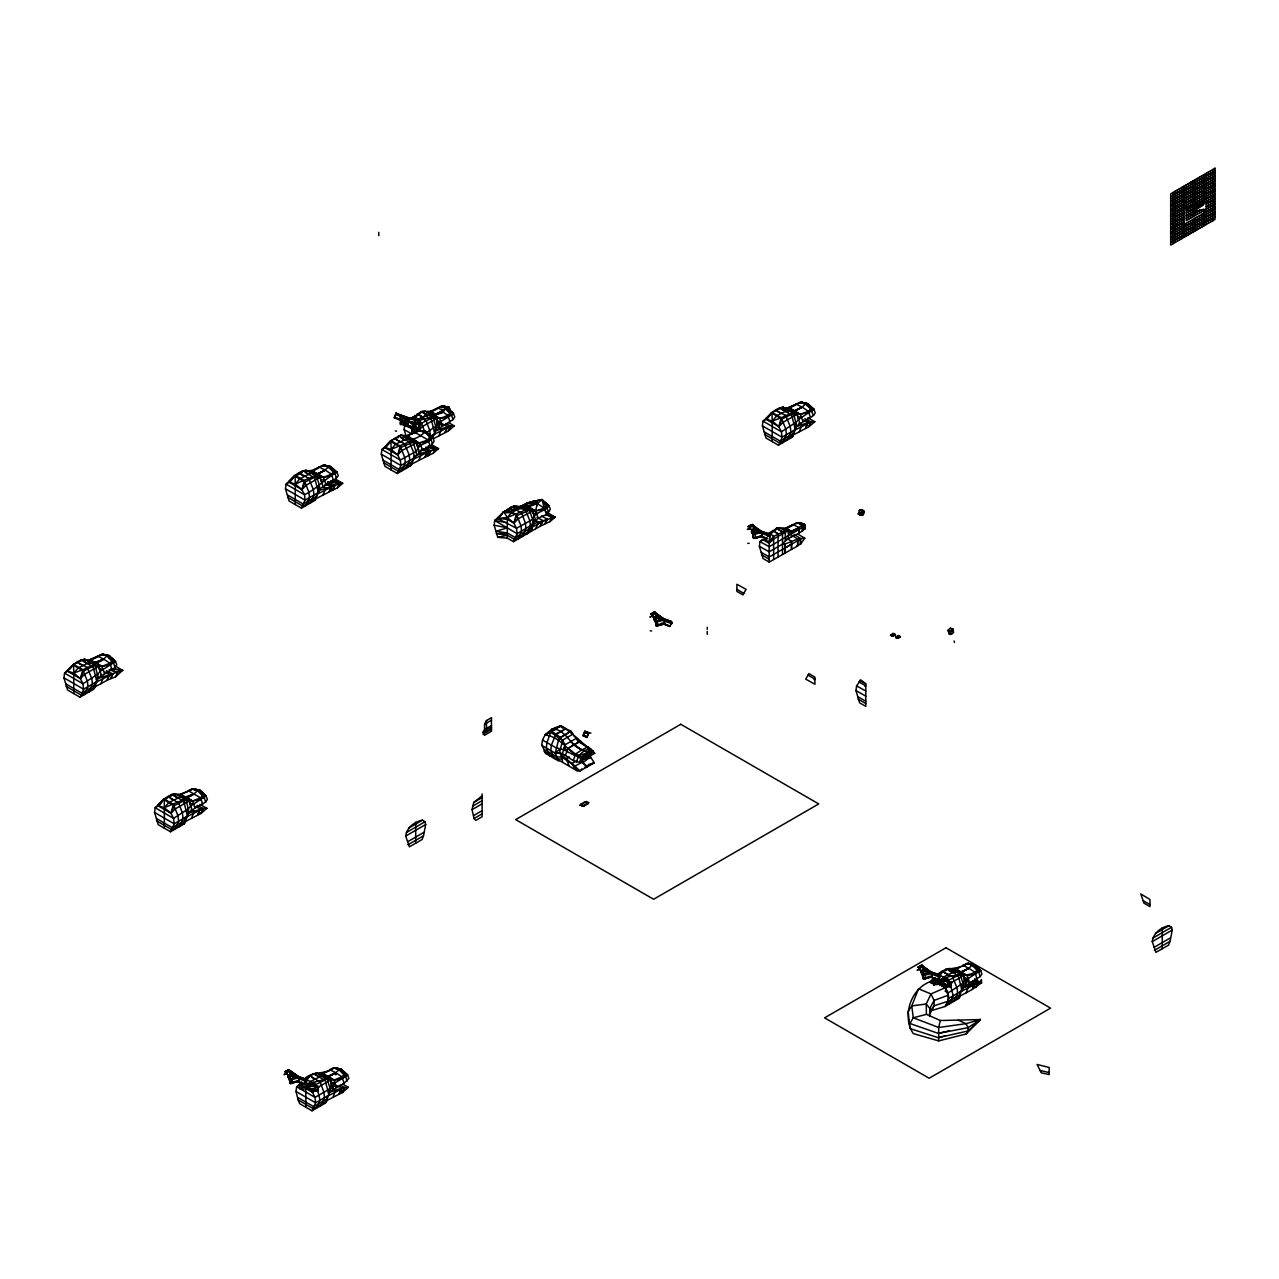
<?xml version="1.0" encoding="UTF-8"?>
<svg xmlns="http://www.w3.org/2000/svg" width="1279" height="1279" viewBox="0 0 1279 1279"><rect width="100%" height="100%" fill="white"/><g stroke="black" fill="none" stroke-linecap="round" stroke-linejoin="round"><path stroke-width="1.5" d="M791.525 548.483L791.525 541.337L786.857 538.347M766.441 539.514L762.572 539.498L759.982 541.593L759.39 546.325L763.003 558.491L769.191 562.073L797.68 545.941L797.68 539.035L792.868 535.965M759.39 546.325L769.191 551.825L782.508 544.135L784.97 544.087L784.97 553.215L784.97 544.087L797.68 539.035L804.779 538.187L800.478 544.278L796.961 545.525M929.737 1016.405L929.849 1008.523L934.086 1000.418L948.139 995.254L945.117 987.756L938.226 983.775M799.055 532.799L799.167 527.619L802.317 524.422L804.459 524.054L805.242 528.195C799.151 535.437 788.024 536.045 782.508 544.135M582.537 762.796L587.109 766.936L594.303 762.78L590.562 757.008L582.553 762.78L583.016 761.836L574.99 765.993L561.609 756.976L557.148 756.96L543.847 749.286L541.912 745.433C541.369 734.785 551.601 728.167 560.778 725.785C573.328 733.363 583.432 744.346 594.767 753.299L579.659 762.012C570.45 762.62 564.806 750.581 555.23 753.107L541.912 745.433M800.478 538.491L800.478 544.278L800.478 538.491L794.067 534.398M449.984 411.47L449.185 407.346L442.342 406.051L445.428 407.202M581.913 759.87L587.78 757.6L587.221 752.931L584.855 750.453C571.905 748.519 568.484 733.315 556.157 729.334L551.729 729.302L546.964 742.571L546.357 747.991L549.97 755.985M423.509 835.779L425.699 824.523L424.996 821.757L422.454 820.159C414.524 821.582 406.61 827.673 405.683 836.066L409.376 846.842L422.022 839.552L423.509 835.779L407.889 844.795M1170.061 941.312L1172.267 930.041L1171.548 927.291L1169.006 925.692C1161.076 927.099 1153.162 933.206 1152.251 941.6L1155.928 952.375L1168.574 945.069L1170.061 941.312L1154.441 950.329M938.674 1040.898L938.674 1027.501L940.337 1020.514L980.369 1019.555L966.077 1033.976L938.674 1040.898L913.27 1033.592C901.279 1015.526 911.367 986.349 933.046 980.785L931.048 983.471M312.747 1088.317L312.444 1092.282L315.034 1097.382L315.625 1102.802L312.012 1110.796L299.638 1103.633L298.167 1099.956L296.009 1091.467L296.616 1086.75L301.524 1082.546M449.233 409.648L453.421 413.485C443.717 422.694 430.048 414.412 419.112 420.935L418.345 430.815L415.036 428.913M929.385 1013.927L930.968 1010.762L945.117 1006.461L946.572 1004.319L948.73 998.323L948.123 992.904L945.533 987.804L945.836 983.839M559.578 752.739L562.6 740.109L573.072 734.05L571.137 731.492L560.778 725.785L553.375 730.133M934.086 984.83L932.503 982.096L934.086 984.83L935.557 982.927L934.709 980.178L932.503 982.096M94.726 687.494L98.131 677.886L95.11 665.256L84.622 659.213C75.989 660.204 70.713 667.91 64.558 673.138L63.95 677.854L67.563 690.02L79.953 697.183L93.255 689.493L94.726 687.494L94.55 684.809L93.223 689.429L94.726 687.494L81.408 695.184L79.953 697.183M187.629 791.685L180.723 794.195L172.793 794.515L164.208 799.023L155.175 807.752L154.567 812.469L158.18 824.635L170.571 831.782L183.872 824.108L185.327 822.109L185.599 817.393L203.201 808.504L206.942 808.344L200.963 813.476L184.624 821.949L183.84 824.044L185.327 822.109L185.167 819.423M301.476 508.147L303.171 504.006L316.473 496.316L319.654 488.866L333.579 480.664L338.311 475.756L336.969 472.303L335.45 472.047L330.542 466.547L322.836 465.412L311.628 470.56L303.699 470.864L294.394 475.868L286.08 484.101L285.473 488.818L289.086 500.984L301.476 508.147L314.778 500.457L317.192 494.142L334.97 485.365L342.708 483.302L335.785 479.321M391.838 441.319L381.893 449.457L381.286 454.173L384.899 466.339L397.289 473.486L410.607 465.812L413.005 459.481L430.799 450.704L438.537 448.657L431.615 444.66M501.96 514.19L494.749 520.489L494.142 525.205L497.755 537.372L507.299 538.091L513.487 541.672L526.804 533.982L528.259 531.984C529.826 523.255 538.379 516.94 546.597 514.766L550.338 509.282L548.995 505.829L544.806 501.976M793.172 435.515L796.577 425.907L793.556 413.277L783.084 407.218C774.45 408.209 769.159 415.931 763.003 421.143L762.412 425.875L766.025 438.042L778.415 445.188L791.717 437.514L793.172 435.515L793.012 432.814L791.685 437.45L793.172 435.515L779.87 443.189L778.415 445.188M98.131 677.886L115.078 667.478L116.789 664.792L115.462 661.339L109.466 655.839L109.243 657.742L109.466 655.839L101.313 654.448L90.106 659.58L83.966 660.859L84.622 659.213L98.595 666.343L101.984 666.439L110.442 664.824L115.462 661.339L111.257 657.486M289.038 482.391L286.08 484.101L304.482 494.733C316.68 488.946 325.074 478.618 336.969 472.303L330.989 466.803L330.765 468.706L330.989 466.803L322.836 465.412L310.413 472.047M312.012 1110.796L325.33 1103.106L330.19 1091.499L344.115 1083.313L348.863 1078.405L347.52 1074.952L341.525 1069.452L341.317 1071.354L341.525 1069.452L333.387 1068.061C324.53 1075.191 313.147 1070.539 304.93 1078.501L314.874 1084.24L310.253 1081.586L306.928 1085.391M383.22 460.248L398.984 469.345L412.302 461.671L414.22 457.818L422.022 449.968L430.399 446.595L434.141 441.111L432.798 437.642L426.802 432.158L426.594 434.061L425.779 431.375L418.665 430.751L407.186 435.867L405.523 436.171L411.95 433.581L407.186 435.867L401.11 435.036L390.207 441.207L384.483 447.346L397.721 454.972L400.311 460.072L400.903 465.508L397.289 473.486M974.406 966.892L974.63 964.99L966.476 963.583C957.619 970.729 946.236 966.061 938.035 974.038L947.963 979.762L943.358 977.108L940.033 980.929M110.442 664.824L100.146 671.331L97.764 674.161L96.868 681.499L83.567 689.189L81.408 695.184L66.108 686.343M156.486 818.544L172.265 827.641L185.567 819.967C189.724 813.796 188.173 806.33 185.711 799.871L175.239 793.827C168.029 794.819 162.337 800.35 157.765 805.642L170.986 813.268L173.576 818.368L174.184 823.804L170.571 831.782M285.473 488.818L305.089 500.153L304.482 494.733L301.892 489.633L288.67 481.991C293.243 476.715 298.934 471.168 306.145 470.176L316.616 476.22L319.286 485.125L318.391 492.463L305.089 500.153L303.171 504.006L287.391 494.893M803.708 403.461L800.638 402.309L807.704 403.732L813.908 409.344L798.608 419.352L796.225 422.182L795.33 429.52L782.029 437.194L779.87 443.189L764.554 434.348M948.139 995.254L948.139 1001.233L945.117 1006.461L958.419 998.627L959.889 996.629L962.927 983.295L960.273 974.39L949.785 968.347L943.247 971.289L940.417 974.518L939.298 980.274M948.203 630.067L948.842 633.665L951.448 634.288L953.51 632.45L952.871 628.852L950.281 628.229L948.203 630.067L950.697 631.506L951.448 634.288M948.842 633.665L948.938 632.849M406.035 435.675L404.116 429.616L404.724 424.884L412.382 429.136M855.971 690.628L856.578 685.912L860.783 679.9L865.787 683.849L865.787 706.376L859.584 702.795L855.971 690.628L865.787 696.128M330.909 1086.047L330.653 1079.956L319.334 1073.417M436.81 424.58L436.571 418.489L427.841 414.396L416.171 420.12L413.948 422.662M963.998 981.569L963.758 975.477L952.439 968.938L951.72 970.553M310.493 1084.352L316.728 1086.463L316.009 1087.278L309.774 1085.168L312.252 1084.496L318.407 1086.574L317.64 1091.275L315.881 1091.131L316.025 1090.268L313.403 1091.642L316.025 1090.268M951.944 983.007L942.863 980.689L943.582 979.874L951.496 982.096L950.745 986.812L948.986 986.669L949.13 985.805L946.492 987.164L949.13 985.805M306.193 1087.885L307.536 1084.16L312.524 1083.905L315.05 1085.295L310.014 1085.535L308.671 1089.26L306.193 1087.885L309.502 1088.525L300.245 1089.308L299.414 1086.574L300.997 1089.308L302.563 1086.303L300.757 1084.672L302.452 1087.406L311.085 1086.686M306.672 1088.877L307.536 1084.16L314.538 1084.304M945.117 984.622L939.761 984.398L939.25 983.407L940.641 979.682L945.613 979.442L948.139 980.817L939.809 980.417L945.613 979.442M890.552 635.375L892.838 633.489L895.332 634.928L893.174 636.175L890.552 635.375L893.957 633.425M895.588 637.534L897.858 635.631L900.352 637.086L898.21 638.317L895.588 637.534L898.977 635.567M414.3 422.885L415.419 417.13L422.358 411.662L430.272 411.342L441.479 406.194L449.185 407.346L449.409 411.039L448.593 410.399M306.193 1084.752L307.312 1078.98L310.142 1075.751L316.696 1072.825C324.962 1080.307 338.839 1083.297 347.52 1074.952L343.332 1071.099M571.585 733.267L571.137 731.492L569.922 731.508L558.939 738.527L555.23 753.107L558.843 761.101L545.525 753.427L543.847 749.286M769.191 562.073L769.191 543.319L762.572 539.498L769.191 541.513L770.693 533.839L777.616 528.371L785.546 528.051L796.753 522.903L804.459 524.054L804.683 529.026L801.15 528.179M317.192 494.142L314.746 500.393L316.696 496.14M413.005 459.481L410.575 465.748L412.525 461.479M482.103 793.955L482.103 816.737L475.788 820.399L473.965 818.544L472.095 809.623L472.814 806.042L473.806 802.397L482.103 795.778M286 1073.896L284.002 1074.664L287.167 1072.745M306.001 1081.347L291.036 1075.847L290.605 1073.609L291.036 1075.847L288.654 1078.485L288.223 1076.247L289.789 1073.864L305.553 1079.124L306.225 1080.275L303.747 1084.032L297.032 1081.57M297.927 1076.231L288.91 1070.203L284.785 1071.786L288.031 1069.883L297.927 1076.231L289.038 1069.612L284.785 1071.786M651.874 616.286L649.876 617.054L653.057 615.135L651.762 616.206L654.8 618.46M663.801 618.62L653.921 612.273L650.659 614.176L654.912 612.017L663.689 619.212M655.807 616.302L656.91 618.237L654.544 620.875L654.097 618.636L655.679 616.254L671.443 621.514L672.099 622.665L669.62 626.438L661.243 623.337M749.366 528.755L747.368 529.522L750.837 527.476M751.588 531.089L752.02 533.327L752.835 533.071L754.402 530.689L753.971 528.451L751.588 531.089L752.835 533.071M752.42 530.353L749.366 528.083L752.404 524.47L761.165 531.664L758.207 529.458M769.59 535.134L769.366 536.205L754.402 530.689L753.171 528.707L768.919 533.967L769.59 535.134L754.642 529.618L752.02 533.327M919.105 969.434L917.091 970.201L920.272 968.283L918.977 969.338L923.486 972.695M931.032 971.768L921.136 965.421L917.874 967.324L922.127 965.149L930.904 972.344M923.022 969.434L924.141 971.369L921.759 974.006L921.312 971.768L922.894 969.386L938.658 974.646L939.33 975.797L937.523 979.266L930.041 976.501M538.219 518.139L535.581 511.088L537.26 503.638L541.976 499.545L548.995 505.829C544.55 511.824 535.006 511.664 532.608 519.402L533.023 523.175M316.105 498.634L332.524 490.225L334.97 485.365L318.855 490.56L318.391 492.463L314.682 477.882L305.329 472.495M381.286 454.173L400.903 465.508L414.22 457.818L414.684 455.916L430.799 450.704L428.353 455.564L411.918 463.973M171.13 796.257L171.578 794.483L172.793 794.515L183.776 801.533L187.485 816.114L174.184 823.804L154.567 812.469M302.036 472.622L302.483 470.848L303.699 470.864L308.591 474.365L311.389 473.198C317.544 475.612 324.306 471.343 328.399 466.915L330.542 466.547L330.765 468.706M397.865 437.962L398.313 436.187L399.528 436.219C407.377 443.349 418.713 443.845 428.593 441.607L432.798 437.642L428.609 433.805M510.721 508.994L511.168 507.219L513.966 506.068L523.399 506.724L532.56 511.088L544.79 509.777M945.693 970.793L946.124 969.018L947.355 969.034L958.323 976.053L962.032 990.633L948.73 998.323M531.84 528.93L526.772 533.919L531.169 531.377L532.384 526.964L547.54 519.194L541.417 515.981M400.359 422.614C401.11 420.151 399.831 427.49 400.663 421.558M562.36 753.747L565.238 744.714L576.557 738.175L578.108 741.388L588.404 747.927L579.947 741.564L573.839 744.602L570.898 741.452M590.147 758.399L590.562 757.008M542.52 740.013L555.837 747.687L563.687 749.718L565.238 744.714L560.154 737.152L551.553 731.092L545.11 734.913C560.618 736.736 568.388 752.004 581.002 758.559L587.221 757.792L590.131 755.122M395.659 414.508L395.962 413.549L406.818 417.53L406.514 418.505L395.659 414.508L396.106 413.117L406.818 417.53M583.208 735.537L584.919 731.156L588.724 732.563L587.029 737.423L583.208 735.537L587.029 737.423M588.42 734.002L584.599 732.595L584.919 731.156L583.208 736.017L583.528 734.578M587.029 736.944L588.724 732.563M573.376 760.557L575.534 754.018L581.705 750.006L587.86 746.904L591.537 749.718L587.86 746.904M576.621 761.948C577.772 755.138 583.592 749.766 590.37 748.918L581.002 758.559L579.659 762.012M94.006 687.335L100.945 683.689L103.551 676.687L122.656 670.324L114.79 665.783M191.546 818.304L194.168 811.302L203.201 808.504L200.963 813.476L203.201 808.504L196.982 805.274M438.921 435.835L441.527 428.849L447.698 426.546L454.301 425.891L448.321 431.023L433.725 438.585M333.004 1097.302L335.626 1090.3L341.781 1088.013L348.4 1087.342L342.404 1092.49L326.081 1100.947L325.298 1103.042L326.784 1101.107L313.483 1108.797L298.167 1099.956M565.382 755.377L568.084 748.423L573.935 744.554L581.705 750.006L573.951 744.906M799.391 431.694L802.013 424.708L808.168 422.406L814.787 421.75L808.808 426.882L792.468 435.356M959.17 996.469L966.109 992.824L968.715 985.837L974.886 983.535L981.489 982.88L981.489 979.506L979.538 983.087L973.079 980.609M187.485 816.114L188.732 812.501L188.381 808.776L190.763 805.946L206.063 795.938L199.86 790.326L192.793 788.919L198.948 791.205M427.841 414.396L433.069 417.418L435.739 426.323L436.107 430.048L432.926 437.514M962.032 990.633L963.295 987.036L962.927 983.295L965.309 980.465L980.625 970.473L976.421 966.62M407.713 417.546L405.715 420.663L403.78 421.223L405.395 425.635L404.452 425.028L403.413 422.246L405.747 418.153L408.656 418.153L409.328 421.958M565.142 728.63L566.149 728.694L556.045 733.874L551.393 745.129L550.785 750.549L554.399 758.543M748.151 526.644L751.397 524.742L748.151 526.644L751.397 524.742L761.293 531.089M323.011 494.973L325.841 488.098L331.373 487.123L329.199 491.584L332.028 485.828L327.728 482.087M418.841 460.328L421.654 453.453L427.202 452.478L425.028 456.923L427.857 451.167L424.98 448.689M394.412 417.961L396.106 413.117L394.412 417.961L401.654 420.583M410.415 425.811L412.286 429.952L414.252 430.607L415.947 426.243L413.98 425.587L412.462 422.454L411.486 423.045L413.037 426.211L413.98 425.587L413.037 426.211M414.252 430.607L415.947 426.243M860.143 509.921L864.124 511.008L862.43 515.389L858.433 514.302L859.328 510.433L862.638 510.145L864.316 512.096L863.245 514.877L858.193 514.142M859.936 515.165L861.63 510.785M305.473 471.823L306.145 470.176M174.568 795.474L175.239 793.827M316.025 1074.472L316.696 1072.825M808.904 412.845L797.041 414.348L783.084 407.218L782.412 408.864L788.567 407.601L799.775 402.453L807.704 403.732L813.908 409.344L815.251 412.813L813.524 415.483L796.577 425.907M779.391 529.33L780.062 527.683C787.416 534.334 798.272 530.849 805.322 525.637L797.616 522.759L805.322 525.637M326.689 1097.27L327.056 1096.391L327.024 1098.965L313.707 1106.639L297.943 1097.542M959.794 992.792L960.145 991.912L960.113 994.486L946.812 1002.176M100.146 671.331L98.595 666.343L95.11 665.256L83.519 671.043L80.369 678.669L82.959 683.769L83.567 689.189L63.95 677.854M331.964 475.788L323.507 477.403L316.616 476.22L305.041 482.007L301.892 489.633L295.273 484.022L288.67 481.991L295.113 475.372L304.322 480.696L308.91 492.175L309.518 497.595L305.905 505.589M201.059 799.439L192.601 801.054L185.711 799.871L174.136 805.658L170.986 813.268L164.367 807.673L157.765 805.642L164.208 799.023L173.416 804.347L178.005 815.81L178.612 821.23L174.999 829.224M413.309 442.07L400.855 447.362L397.721 454.972L391.102 449.377L384.483 447.346L390.926 440.727L401.11 435.036L413.309 442.07L416.826 454.988M534.238 516.14L532.56 511.088L529.506 510.241L517.052 515.533L513.918 523.159L516.508 528.259L517.1 533.679L513.487 541.672M313.691 1089.228L312.444 1092.282L305.825 1088.461L305.825 1107.214M340.646 1091.467L342.404 1092.49L344.659 1087.502L339.99 1085.088M798.608 419.352L797.041 414.348L793.556 413.277L781.981 419.048L778.831 426.674L781.421 431.774L782.029 437.194L762.412 425.875M938.914 983.983L945.533 987.804L946.796 984.75M531.169 531.377L535.581 528.803L538.667 522.088L555.278 517.148L546.085 511.84M400.631 416.666L401.478 416.155L403.125 418.105L401.03 421.351L399.368 419.4L400.535 416.65L414.124 418.968L414.284 420.056L400.535 416.65M399.528 420.487L401.478 416.155L414.124 418.968M401.03 421.351L402.965 417.018M412.781 426.802L405.283 425.491L407.234 421.143L419.88 423.973L418.025 428.321L406.786 426.355L405.123 424.404L407.234 421.143L408.72 422.006L407.122 425.555M408.385 422.805L406.786 426.355L408.72 422.006M436.107 430.048L439.544 428.065L438.665 426.594L440.951 421.383L448.417 416.986M308.783 1084.96L313.195 1082.386L327.168 1078.868L329.838 1087.774L333.627 1089.516L332.764 1088.045L335.05 1082.833L342.5 1078.437M963.295 987.036L966.732 985.054L965.853 983.583L968.139 978.355L967.148 975.589L955.269 968.731L954.054 970.233M106.397 670.692L112.76 673.985L109.115 675.728L107.1 680.268L100.945 683.689M199.716 810.342L197.717 814.883L200.323 808.999L195.687 806.601M445.747 423.557L450.576 426.051L447.09 427.889L445.076 432.43L447.698 426.546L442.87 424.068M342.404 1092.49L344.659 1087.502L341.173 1089.34L339.159 1093.881L341.781 1088.013L337.144 1085.599M804.827 418.681L811.046 421.91L807.561 423.749L805.562 428.289L808.168 422.406L803.532 420.008M974.518 978.851L981.489 982.88L979.538 983.087L981.137 981.249L974.278 984.862L972.264 989.402L966.109 992.824M426.706 413.165L427.426 411.55L433.085 414.828L441.91 413.133M785.002 409.424L785.722 407.809M976.325 983.279L976.325 981.744L972.264 989.402L981.489 982.88M330.59 489.106L332.524 490.225L334.97 485.365L328.063 481.751M426.419 454.445L428.353 455.564L430.799 450.704L425.619 448.002M316.792 494.989L318.855 490.56M412.605 460.328L414.684 455.916M804.683 526.213L802.301 531.201L802.317 524.422L796.753 522.903L795.586 523.719L798.464 522.631L802.668 523.623M105.07 671.987L109.722 674.401L107.1 680.268L115.59 676.783L117.54 672.738L110.905 669.285M394.556 418.025L394.731 416.522L394.412 417.482L399.767 419.464M406.818 417.066L395.803 413.757M400.327 436.619L401.11 435.036M403.397 437.45L404.18 435.867L416.378 442.902L418.057 447.97L416.41 451.231L400.311 460.072L381.893 449.457L386.338 446.883L390.926 440.727L400.151 446.051L404.74 457.514L405.347 462.934L401.734 470.928M513.183 507.651L513.966 506.068L520.809 507.155M743.77 593.36L742.987 594.943L736.896 591.426L736.896 584.263L746.089 589.363L743.77 593.36L736.896 589.395M808.04 675.152L808.824 673.569L814.931 677.087L814.931 684.249L805.722 679.149L808.04 675.152L814.931 679.117L814.036 679.629M292.156 1083.457L292.092 1079.588L289.23 1079.764L290.349 1083.585L299.03 1080.659L297.911 1076.838L289.23 1079.764L294.122 1078.325M662.09 619.34L664.488 620.059L664.456 623.96L656.223 625.975L655.567 621.258L660.46 619.819M759.566 531.792L753.043 533.711L753.011 537.612L755.425 538.331L761.948 536.413L761.293 531.696L754.674 533.631L755.873 537.436L762.396 535.517M925.245 978.979L925.181 975.11L922.335 975.285L923.438 979.122L931.672 977.092L931.704 973.191L929.305 972.472M580.058 805.226L584.823 801.709L588.708 802.541L588.164 803.628L583.943 806.058L580.058 805.226L586.709 801.389M973.239 984.143L974.198 982.256L974.198 983.791M332.524 490.225L337.384 487.907L339.415 483.91L332.492 480.296M428.353 455.564L433.197 453.246L435.244 449.265L428.321 445.652M542.408 521.928L540.106 526.308L535.581 528.803M484.549 724.218L486.484 720.541L491.472 717.663L491.472 731.252L484.373 735.345L482.998 732.259L484.549 729.526L484.549 724.218L491.472 720.221M90.521 660.284L103.039 654.161L107.228 655.152M1215.05 196.374L1204.674 202.37L1202.772 205.279L1192.875 211.754L1203.955 209.34L1203.075 210.971L1203.075 209.532M972.392 964.302L968.203 963.295L962.176 966.205L966.476 963.583L974.182 964.734L979.09 970.233L980.625 970.473L981.952 973.927L980.242 976.612L966.732 985.054L962.927 983.295L948.123 992.904L945.053 991.065M531.936 527.779L534.238 523.511L538.667 522.088L534.078 519.674M536.972 517.435L543.111 520.649L540.106 526.308L549.842 521.672L551.984 517.755L545.845 514.526M71.768 666.839L73.59 664.409L84.622 659.213M796.225 422.182L781.421 431.774L763.003 421.143L767.448 418.585L771.333 412.909L783.084 407.218M288.926 1076.071L286.304 1073.113M286.752 1073.449L289.038 1069.612L285.872 1073.816M654.496 612.721L654.912 612.017L650.659 614.176M752.292 530.929L749.67 527.955M751.988 525.173L752.404 524.47L755.234 527.268M921.711 965.853L922.127 965.149L917.874 967.324M447.746 409.696L449.185 407.346L441.479 406.194L429.057 412.845L437.178 408.832M424.564 431.471L420.375 430.479L413.549 432.926L416.171 432.014M930.968 1010.762L934.086 1005.79L934.086 1000.418L930.968 993.943L918.498 988.763L911.767 1005.902L908.154 1011.401L909.977 1028.556L938.258 1037.669L968.027 1030.986L980.369 1019.555L976.676 1020.002M406.003 421.478L408.656 418.153M410.351 437.706L407.186 435.867L419.384 442.918L427.985 439.912L429.744 437.162L426.802 432.158M195.063 808.136L205.679 802.077L207.406 799.407L206.063 795.938L199.86 790.326L193.641 788.775L180.723 794.195L192.601 801.054L195.063 808.136L188.732 812.501M453.038 419.624L454.764 416.954L453.421 413.485L447.442 408.001L444.852 408.113C441.511 413.405 422.678 419.736 441.703 411.31L447.874 415.323L451.551 415.147L453.038 419.624L439.544 428.065L435.739 426.323L425.379 433.357M310.349 503.015L313.963 495.037L313.355 489.601L308.703 478.362L299.606 473.102L297.383 475.053L300.485 473.422M166.478 798.704L168.7 796.753L178.788 803.228L182.449 813.252L183.057 818.672L179.444 826.666M307.935 1077.701L310.142 1075.751L320.246 1082.226L323.907 1092.25L324.498 1097.67L320.885 1105.664M771.301 532.544L776.401 528.339L780.062 527.683M966.077 1033.976L968.027 1030.986L968.027 1027.692L966.077 1023.648L958.307 1020.194M287.983 1077.318L290.605 1073.609L305.553 1079.124M288.654 1078.485L291.276 1074.76L306.225 1080.275M653.873 619.707L656.031 616.686M654.097 618.636L655.216 620.571L654.448 619.068L656.479 615.998L671.443 621.514M654.544 620.875L657.15 617.149L672.099 622.665M921.088 972.839L923.694 969.13L938.658 974.646M921.759 974.006L924.365 970.297L939.33 975.797M970.969 984.99L972.28 983.023L972.28 984.51L967.835 986.141L969.658 983.951L969.658 985.485L967.835 986.141M441.863 407.825L443.205 405.907L447.394 406.914M400.519 421.542L401.638 419.976L400.647 424.516M401.51 420.551L401.766 422.949L405.315 423.589M411.151 423.461L412.621 422.054L401.494 419.96M84.382 694.609L87.995 686.615L87.404 681.195L82.799 669.732L73.59 664.409L67.147 671.027L80.369 678.669L84.622 674.257L98.595 666.343L101.473 675.36M88.827 692.051L92.44 684.057L91.832 678.637L87.18 667.398L79.602 663.657M406.162 468.37L409.776 460.376L409.184 454.956L404.516 443.701L396.938 439.976M517.931 539.114L521.544 531.121L520.937 525.685L516.332 514.222L511.728 512.463L503.782 511.76L497.339 518.379L516.508 528.259L532.608 519.402L529.506 510.241L523.399 506.724L519.738 507.123M522.36 536.54L525.973 528.547L525.365 523.127L521.72 513.103L516.172 509.905L508.275 509.49L503.063 512.239L513.966 506.068M782.844 442.63L786.457 434.636L785.85 429.216L781.261 417.737L772.052 412.43L765.609 419.048L778.831 426.674L783.084 422.278L797.041 414.348L799.919 423.381M787.288 440.072L790.902 432.078L790.294 426.658L785.626 415.403L778.048 411.678M316.457 1108.222L320.07 1100.228L317.384 1089.612M949.546 1003.759L953.159 995.765L950.489 985.134M953.99 1001.201L957.603 993.207L956.996 987.772L952.343 976.532L944.765 972.807M70.841 668.086L64.558 673.138L82.959 683.769L97.764 674.161M290.509 481.543L293.275 477.802M162.369 801.453L159.603 805.178L155.175 807.752L173.576 818.368L188.381 808.776M501.032 515.437L494.749 520.489L517.1 533.679L534.238 523.511M299.414 1086.574L300.869 1084.656M932.519 983.183L932.631 982.08M944.797 984.159L939.761 984.398L940.641 979.682L943.167 981.057L942.591 984.047L933.35 984.83L935.652 981.824L944.286 981.121L943.342 979.474L933.846 980.194L934.709 980.178M958.387 998.563L959.889 996.629L946.572 1004.319M88.891 661.083L90.106 659.58L97.012 657.07M787.352 409.104L788.567 407.601L801.485 402.182L807.704 403.732L813.908 409.344L812.389 409.104L807.704 403.732L801.485 402.182L804.603 403.972M573.743 735.697L580.954 742.939L579.947 741.564L568.084 748.423L575.534 754.018L579.291 755.313L593.424 751.381L587.86 755.138L580.138 756.928L581.002 758.559L587.86 755.138L591.905 750.149L593.424 751.381L587.221 757.792L587.221 756.497L587.78 757.6M784.331 529.554L792.996 524.518L799.167 527.619L799.167 532.879M433.853 414.876L439.96 418.601L440.951 421.383L435.739 426.323L434.844 433.661L430.415 436.219L429.808 430.799L426.147 420.775L420.599 417.578M322.58 1073.896L329.087 1070.683L322.18 1073.193L334.059 1080.052L335.05 1082.833L328.335 1089.692L315.034 1097.382L296.616 1086.75M662.218 619.803L662.938 618.988M919.857 968.97L920.56 968.155M929.433 972.935L930.153 972.12M581.993 768.807L580.138 770.949L577.245 770.965L544.071 751.428M523.399 506.724L511.728 512.463L507.299 517.547L507.299 538.091M769.191 541.513L773.635 536.429L785.306 530.705L785.306 541.417M314.506 1088.957L316.648 1086.431L318.407 1086.574L317.64 1091.275L309.726 1089.053L315.881 1091.131M947.611 984.478L949.833 981.984L947.611 984.478L949.833 981.984L943.582 979.874M948.986 986.669L942.831 984.59L945.309 983.919M410.751 419.096L421.127 411.63L424.788 410.959L433.085 414.828M301.508 1082.194L299.206 1084.64L302.452 1082.386M934.15 979.714L929.721 982.272L934.597 977.716M314.57 1090.076L312.444 1092.282L307.152 1087.789M535.677 520.233L532.56 511.088L518.171 518.762L513.918 523.159L507.299 519.338L497.339 518.379L503.782 511.76L506.788 510.673M104.462 673.521L101.984 666.439L90.106 659.58C95.573 666.215 102.432 660.699 106.876 655.951L109.019 655.583L113.927 661.083L115.462 661.339L109.882 657.182M444.948 409.84L447.042 407.713M180.723 794.195C186.19 800.83 193.033 795.314 197.494 790.566L199.86 790.326L206.063 795.938L204.544 795.698M812.037 411.007L808.344 411.183L802.189 407.17C783.34 415.595 801.965 409.312 805.338 403.972L807.704 403.732L813.524 415.483M334.235 1067.917L341.957 1070.795L347.52 1074.952L346.001 1074.696L341.093 1069.196L338.951 1069.564C335.578 1074.904 316.952 1081.203 335.801 1072.761L341.957 1076.79L345.634 1076.614L347.137 1081.091M980.242 976.612L978.739 972.136L975.062 972.312L968.89 968.283C949.833 976.884 968.779 970.281 972.04 965.085L974.182 964.734L967.34 963.439L975.046 966.316L980.625 970.473L975.957 967.787M965.357 986.988L967.116 985.278L967.116 986.381M769.191 543.319L773.635 539.019L787.161 531.201M418.057 447.97L421.047 445.14L428.593 441.607M585.67 755.857L581.002 758.559L587.221 752.931L593.424 751.381L590.322 753.171M73.766 693.602L73.766 673.058L78.195 667.974L89.866 662.234L95.877 662.714L101.984 666.439L109.898 663.177L112.408 660.843L109.466 655.839M336.585 478.442L335.098 473.965L331.421 474.141L325.25 470.112L317.496 474.077L311.628 470.56L323.507 477.403L331.421 474.141L333.931 471.807L330.989 466.803M433.869 415.211L439.96 418.601L447.874 415.323L450.384 413.005L447.442 408.001M164.367 828.216L164.367 807.673L168.812 802.572L180.483 796.849L186.494 797.329L192.601 801.054L200.499 797.776L203.025 795.458L199.86 790.326L193.641 788.775L198.789 791.03M796.018 404.068L802.189 407.17L794.419 410.783L788.567 407.601L800.446 414.46L808.344 411.183L810.87 408.864L805.338 403.972L799.775 402.453L798.608 403.253M322.18 1073.193L334.059 1080.052L341.957 1076.79L344.467 1074.456L341.525 1069.452M941.872 980.481C952.679 971.033 967.548 979.666 977.572 969.978L974.63 964.99L980.625 970.473M581.002 758.559L587.221 752.931L593.424 751.381M115.59 676.783L122.656 670.324L111.369 668.693L122.656 670.324M70.601 667.878L67.147 671.027L73.766 673.058L80.369 678.669L82.799 669.732L91.944 665.528L95.11 665.256M770.214 414.844L765.609 419.048L772.212 421.063L778.831 426.674L781.261 417.737L790.406 413.549L793.556 413.277M936.164 980.194L932.311 980.162L934.613 978.067M199.86 792.356L199.86 790.326L191.93 789.047L188.173 790.662L200.499 797.776L204.192 797.616L205.679 802.077M542.792 502.231L542.999 500.329L548.611 511.968M312.524 1083.905L306.72 1084.896L310.062 1085.535L309.55 1084.544L308.671 1089.26L312.028 1089.1M948.698 630.355L948.091 630.883L950.697 631.506L952.871 628.852L949.594 631.746L950.345 634.544M559.93 749.014L555.23 753.107L560.106 753.315L580.138 770.949L587.317 766.808L583.016 762.508M427.218 433.485L432.798 437.642L431.279 437.402L425.779 431.375C420.951 435.723 414.044 441.159 407.202 438.553L395.531 444.277L391.102 449.377L391.102 469.921M337.384 487.907L342.708 483.302L332.62 479.993M433.197 453.246L438.537 448.657L430.128 445.891M414.38 427.458L418.345 430.815L421.494 423.205L433.069 417.418M314.666 1082.897L313.195 1082.386L315.577 1084.656L327.168 1078.868M947.771 978.435L946.3 977.907L948.682 980.178L960.273 974.39M549.842 521.672L555.278 517.148L546.357 514.126M550.082 732.052L545.11 734.913L560.778 725.785L562.6 728.199M532.384 526.964L515.181 537.532L507.299 532.975L496.06 531.265L507.299 527.843L494.142 525.205M508.275 510.129L512.383 507.251L529.506 510.241M975.829 1022.72L980.369 1019.555L966.077 1023.648L938.674 1027.501L913.27 1017.78L911.767 1005.902L926.236 1003.999L930.968 993.943L945.117 987.756M412.174 419.384L415.419 417.13L418.361 419.72L430.032 413.98L430.032 416.027M767.448 536.093L770.693 533.839L773.635 536.429L773.635 559.499M932.311 980.162L935.557 977.907M417.498 431.567L418.665 430.751L426.371 431.902L419.512 430.623L422.598 431.774M100.146 655.248L101.313 654.448L109.019 655.583L102.176 654.304L105.262 655.456M524.774 508.434L529.474 507.571L535.581 511.088L544.183 508.099L545.941 505.333L541.976 499.545L531.52 501.784L518.379 507.203L537.26 503.638L544.183 508.099L546.597 514.766M190.763 789.862L191.93 789.047L197.494 790.566L204.192 797.616M335.849 1074.584L335.801 1072.761L329.63 1069.66L333.387 1068.061L341.093 1069.196L341.317 1071.354M938.29 975.062L941.024 973.223M778.064 556.941L778.064 533.887L773.523 530.609L768.311 533.359L770.693 533.839L769.67 532.927M1186.225 213.033L1204.674 202.37L1202.772 202.13L1188.431 207.646L1186.225 210.475L1215.05 193.816M412.621 418.105L411.79 418.617L413.037 416.65L415.419 417.13L414.396 416.219M417.546 423.621L418.377 423.109M311.628 1085.072L313.963 1085.423L314.122 1086.51M944.733 980.593L945.565 980.082M761.309 552.384L769.191 556.941L800.478 539.162M799.167 529.394L769.191 546.693L759.982 541.593L764.426 539.035M414.684 423.493L419.112 420.935L420.567 421.446M430.032 415.563L431.886 414.492M316.249 498.458L302.931 506.148L287.615 497.307M412.062 463.813L398.76 471.487L383.444 462.646M94.95 685.352L81.648 693.026L65.868 683.929M523.399 508.307L525.269 507.235M528.259 531.984L514.957 539.674L507.299 535.246L496.3 533.679L507.299 532.975M1170.685 196.374L1215.05 170.778M1170.685 198.948L1215.05 173.336M1170.685 201.506L1215.05 175.894M1170.685 204.064L1215.05 178.452M1170.685 206.622L1215.05 181.01M1170.685 209.18L1215.05 183.584M1170.685 211.754L1215.05 186.142M1170.685 214.312L1215.05 188.7M793.412 433.357L780.11 441.047L764.33 431.934M1170.685 216.87L1215.05 191.258M1170.685 219.428L1184.002 211.754M1170.685 221.986L1184.002 214.312M1170.685 224.56L1184.002 216.87M1186.225 215.591L1195.082 210.475M1206.177 204.064L1215.05 198.948M1170.685 227.118L1184.002 219.428M1186.225 218.149L1199.99 210.204M1206.177 206.622L1215.05 201.506M1170.685 229.676L1184.002 221.986M1215.05 204.064L1186.225 220.707L1186.225 184.863M1170.685 232.234L1215.05 206.622M1170.685 234.792L1215.05 209.18M1170.685 237.366L1215.05 211.754M1170.685 239.924L1215.05 214.312M1170.685 242.482L1215.05 216.87M185.327 822.109L172.025 829.783L156.709 820.942M484.549 729.526L491.472 725.545M482.998 732.259L491.472 727.367M482.998 734.146L491.472 729.254M550.833 732.403L555.054 735.105L556.045 733.874M557.564 733.65L563.623 730.149M555.054 735.105L558.939 738.527L560.154 737.152M561.785 736.88L568.292 733.139M571.137 731.492L569.922 731.508M408.944 827.945L422.454 820.159M406.402 832.501L424.996 821.757M405.683 836.066L425.699 824.523M473.806 802.397L482.103 797.6M407.665 841.726L423.733 832.453M472.814 806.042L482.103 800.686M472.095 809.623L482.103 803.851M473.742 815.474L482.103 810.646M473.965 818.544L482.103 813.844M582.057 806.378L588.708 802.541M892.055 636.255L895.444 634.288M897.091 638.397L900.48 636.43M864.892 686.391L865.787 685.88L858.896 681.915M1155.513 933.478L1169.006 925.692M1152.955 938.035L1171.548 927.291M1152.251 941.6L1172.267 930.041M1154.218 947.259L1170.285 937.987M308.591 474.365L299.718 478.938L295.273 484.022L295.273 504.565M794.419 410.783L788.328 410.255L781.085 413.421L776.657 415.979L772.212 421.063L772.212 441.607M310.253 1081.586L321.924 1075.847L328.032 1076.374L335.801 1072.761L335.801 1074.536L335.801 1072.761L327.968 1076.662M943.358 977.108L955.029 971.369L961.121 971.912L968.89 968.283L962.719 965.197M316.616 476.22L313.467 476.507L295.273 484.022L295.113 475.372L294.394 475.868M414.22 457.818L413.613 452.398L409.296 441.847L391.102 449.377L390.926 440.727L390.207 441.207M530.417 525.989L529.81 520.569L525.477 510.033L507.299 517.547L497.339 518.379M185.711 799.871L182.561 800.142L164.367 807.673L164.208 799.023L163.488 799.503M576.845 760.813L572.193 763.211L574.815 769.095L572.8 764.554M569.331 756.976L566.293 758.543L568.899 765.545M443.893 410.895L436.123 414.524L430.272 411.342L436.139 414.86L443.893 410.895L437.722 407.809M432.957 434.94L447.09 427.889M94.982 682.778L109.115 675.728M793.444 430.783L807.561 423.749M328.575 1095.623L341.173 1089.34M961.664 991.145L974.278 984.862M325.25 470.112L317.416 474.013L325.25 470.112L319.079 467.011M95.893 663.05L103.727 659.149L109.898 663.177L113.575 663.002L115.078 667.478M794.355 411.071L802.189 407.17M194.344 793.763L186.51 797.664L194.344 793.763L183.536 797.68M318.279 1087.086L330.653 1079.956L333.627 1089.516M968.89 968.283L961.057 972.2L958.099 972.2M951.384 982.608L963.758 975.477L966.732 985.054M976.98 1021.234L980.369 1019.555L968.027 1027.692L938.258 1033.384L909.977 1023.504L913.27 1017.78L926.412 1014.343L940.337 1020.514M312.044 471.248L318.535 468.034M790.598 407.489L795.474 405.091M785.961 528.755L792.452 525.541M957.3 968.619L960.561 967.02M92.935 663.066L103.727 659.149L97.556 656.047M526.468 507.555L537.26 503.638L537.324 505.477M95.877 662.714L103.727 659.149M586.166 766.329L594.303 762.78L588.308 764.57M749.254 528.659L750.118 528.307M551.553 731.092L556.157 729.334M440.312 406.994L443.205 405.907L450.048 408.928L448.801 410.751L449.409 409.504L443.205 405.907M321.668 466.211L324.546 465.124L328.751 466.132M536.62 501.56L527.012 502.967L520.041 506.9L517.02 506.9M332.22 1068.86L335.098 1067.773L339.287 1068.764M960.449 966.844L955.269 968.731L967.148 975.589L975.605 973.958M436.219 430.655L441.527 428.849M187.086 813.716L194.168 811.302L191.115 809.735M948.139 1001.233L934.086 1005.79L929.849 1013.719L929.849 1008.523L926.236 1003.999L926.412 1014.343M561.481 726.264L551.729 729.302L551.553 731.988M403.413 422.246L406.69 421.223M755.857 533.663L752.596 534.622L761.98 532.528M754.882 534.478L753.043 533.711L753.715 538.443L761.948 536.413M663.801 619.228L657.182 621.178L657.934 625.879M657.39 622.026L655.567 621.258L656.223 625.975L664.456 623.96M664.488 620.059L655.104 622.154M664.904 623.049L655.535 625.143M296.2 1076.95L289.678 1078.868L290.349 1083.585L298.583 1081.554M291.516 1079.62L291.388 1078.757L291.996 1079.62L298.615 1077.669M291.932 1082.626L292.06 1083.489M299.03 1080.659L289.646 1082.753M927.675 972.951L922.335 975.285L925.596 974.326M928.33 977.668L923.438 979.122L922.783 974.39L931.016 972.36M931.704 973.191L925.101 975.142L924.493 974.278M925.037 978.147L925.149 979.011M932.135 976.181L922.751 978.291M938.258 1037.669L945.677 1035.654M531.52 501.784L520.041 506.9L529.458 507.235L535.581 511.088M938.258 1033.384L949.386 1030.762M497.755 537.372L507.299 535.246M414.156 431.934L427.985 439.912L430.911 439.321L432.414 443.781M547.108 507.491L544.183 508.099L541.976 499.545L527.012 502.967L537.26 503.638L537.26 505.429M584.455 767.368L587.317 766.808M515.325 508.85L520.601 507.891L511.168 507.219L507.283 509.554L516.172 509.905L512.224 510.017M537.052 501.8L532.368 501.656L536.061 501.656M791.381 411.087L794.339 410.735L800.446 414.46L802.908 421.542M314.442 474.029L317.4 473.678L323.507 477.403L325.985 484.501M324.994 1076.678L327.936 1076.326M516.061 507.523L511.168 507.219L520.601 507.891M944.174 982.224L935.557 982.927L933.974 980.194M300.757 1084.672L310.237 1083.952L311.181 1085.599L302.563 1086.303L300.997 1089.308M418.249 413.9L417.242 413.964L422.789 417.162L419.768 415.419M776.545 410.159L775.538 410.223L781.085 413.421M395.419 438.457L394.428 438.521L399.975 441.735M751.109 525.541L759.71 532.272M78.083 662.138L77.092 662.218L82.623 665.416M943.247 971.289L942.255 971.353L947.787 974.55M400.855 447.362L400.151 446.051L397.721 454.972L401.974 450.576L416.378 442.902L417.146 445.38L421.047 445.14L422.022 449.968M533.343 513.566L537.244 513.311M753.011 537.612L755.969 537.404L755.425 538.331M931.672 977.092L929.273 976.357M947.627 979.826L942.639 980.066L941.776 984.782L942.591 984.047L939.282 983.407M533.647 503.75L537.26 503.638M505.765 512.607L511.728 512.463L514.798 514.238M557.372 759.102L562.041 759.007M780.638 407.921L779.423 407.889L791.621 414.94L795.33 429.52L794.93 427.122L802.013 424.708L798.959 423.141M422.358 411.662L421.127 411.63L427.234 415.147L423.973 413.277M782.508 531.856L776.401 528.339L782.508 531.856L782.508 554.383M82.192 659.9L80.961 659.884L93.159 666.919L96.868 681.499L96.485 679.101L103.551 676.687L100.513 675.12M313.035 1073.497L325.234 1080.531L328.943 1095.112L315.625 1102.802L296.009 1091.467M503.063 512.239L511.728 512.463M413.757 417.066L415.419 417.13M769.015 533.775L770.693 533.839M938.754 974.454L940.417 974.518L939.394 973.607M305.649 1078.916L307.312 1078.98L306.305 1078.069M951.288 971.145L955.029 971.369L955.029 972.951M951.464 985.997L943.902 984.19M318.359 1090.475L310.797 1088.653M395.259 430.991L396.602 431.119M859.328 510.433L862.638 510.145L860.943 514.526M862.494 511.216L863.837 511.328M861.822 511.872L863.821 511.808M858.257 513.199L861.247 513.71M860.751 514.654L862.749 514.59M747.751 543.303L749.094 543.415M650.26 630.835L651.603 630.963M589.587 732.995L590.93 733.107M797.76 416.794L801.437 417.226M308.783 470.768L320.102 477.307L320.821 479.753L324.498 480.185M99.314 668.789L102.975 669.221M177.877 794.419L189.196 800.942L189.916 803.388L193.593 803.836M420.567 450.128L427.857 451.167L422.725 448.497M324.738 484.789L332.028 485.828L326.912 483.142M453.421 413.485L447.858 409.328L453.421 413.485L447.97 410.335M547.476 505.573L548.995 505.829L544.822 502.711M405.667 421.51L399.368 419.4M419.88 423.973L406.386 421.654L420.04 425.06M415.403 427.202L418.857 427.81M494.749 520.489L507.299 522.727M405.619 422.55L402.07 421.91L400.295 424.372L409.52 426.115M970.713 982.112L971.816 981.569M533.231 501.512L536.125 502.151M1040.131 1070.491L1041.154 1072.761L1049.164 1074.6L1049.164 1067.453L1037.077 1064.464L1040.131 1070.491L1049.164 1072.569M798.464 522.631L804.459 524.054L802.301 527.587L804.683 529.026L803.788 526.724M425.923 447.058L435.244 449.265L428.305 446.627M330.542 466.547L323.699 465.268L331.405 468.146L336.969 472.303L333.867 470.512M330.11 481.703L339.415 483.91L330.749 480.632M335.098 1067.773L341.093 1069.196M533.567 520.825L538.667 522.088M419.112 420.935L416.171 420.12L421.494 423.205L424.676 431.631M412.462 422.454L414.412 423.109L416.283 427.25L413.021 426.163L412.27 429.92L411.918 428.897L415.211 430.032M410.767 426.834L412.717 427.49M944.589 984.734L950.745 986.812L951.496 982.096L949.737 981.952L948.538 985.757L946.492 987.164L948.458 985.725L948.906 986.637M314.234 1085.935L318.839 1087.486L315.929 1087.246L315.801 1091.099M768.919 533.967L753.971 528.451L751.812 531.488M753.507 529.154L751.365 532.176L754.706 533.407M760.302 535.837L767.784 538.587L760.397 536.429M394.731 417.322L400.151 419.32M671.875 623.752L656.91 618.237L655.679 616.254M663.929 623.417L669.62 626.438M662.826 623.369L670.292 626.134M584.919 731.636L588.724 733.043M588.42 733.203L584.599 732.595M583.528 735.377L587.349 736.768M939.09 976.884L924.141 971.369L922.894 969.386M921.535 972.152L922.559 973.751M928.458 976.469L936.836 979.57M289.342 1078.181L288.223 1076.247M298.806 1081.666L304.418 1083.729M109.163 669.62L117.54 672.738M563.687 749.718L574.99 755.681M558.939 738.527L562.6 740.109M425.044 415.563L431.135 419.08L434.844 433.661L434.46 431.263M801.485 402.182L804.923 403.684M420.375 430.479L423.797 431.982M329.694 467.395L324.546 465.124L329.215 467.81M103.039 654.161L106.461 655.663M801.997 526.724L805.242 528.195L803.867 527.108M593.04 752.468L594.767 753.299M417.018 427.857L418.345 430.815L422.598 426.419L436.571 418.489L438.121 423.493L442.438 425.683L440.951 421.383L437.29 420.935L439.544 428.065M965.309 980.465L969.626 982.672L968.139 978.355L964.478 977.923L965.853 983.583M332.204 1084.944L336.521 1087.134L335.05 1082.833L331.373 1082.402L332.764 1088.045M965.677 984.254L968.715 985.837L963.071 987.756L964.51 986.237L964.51 987.276M332.572 1088.733L335.626 1090.3L328.543 1092.714L328.943 1095.112L329.838 1087.774L330.19 1091.499M971.784 981.936L974.886 983.535M418.313 451.711L421.654 453.453M322.484 486.356L325.841 488.098M856.578 685.912L865.787 691.012M404.116 429.616L412.286 434.189M810.806 407.553L813.908 409.344L808.344 405.187L807.704 405.763L807.704 403.732M807.8 417.737L814.787 421.75M782.268 409.536L785.53 411.406M791.621 414.94L790.406 413.549M786.633 416.634L785.626 415.403M771.333 412.909L772.052 412.43L772.212 421.063L781.261 417.737L781.981 419.048M773.587 414.204L779.726 417.753M782.7 528.259L791.413 533.919L791.397 531.233L785.546 528.051L791.413 531.568L799.167 527.619L791.397 531.233L791.413 537.1M950.281 628.229L952.775 629.668L953.51 632.45M772.516 530.673L773.523 530.609M775.026 532.128L778.064 533.887M767.896 534.83L769.542 536.78M761.533 554.798L769.191 559.227M897.858 635.631L900.352 637.086M892.838 633.489L895.332 634.928M895.716 636.878L898.21 638.317M890.68 634.736L893.174 636.175M448.545 422.582L454.301 425.891M431.135 419.08L429.92 417.689M426.147 420.775L425.156 419.544M859.68 680.332L865.787 683.849M416.522 427.458L418.025 428.321M428.145 434.956L432.798 437.642M545.893 504.038L548.995 505.829M405.123 424.404L407.617 425.843M857.889 696.703L865.787 701.244M858.129 699.101L865.787 703.53M398.313 436.187L399.528 436.219M401.158 437.834L404.404 439.72M410.511 443.237L409.296 441.847M526.708 511.408L525.477 510.033M405.523 444.932L404.516 443.701M521.72 513.103L520.713 511.888M392.461 442.518L398.6 446.051M517.052 515.533L516.332 514.222L513.918 523.159L507.299 517.547L503.782 511.76M1143.09 900.624L1143.874 903.102L1149.965 906.619L1149.965 899.473L1140.772 893.941L1143.09 900.624L1149.965 904.589M302.483 470.848L303.699 470.864M314.682 477.882L313.467 476.507M298.599 473.182L299.606 473.102M301.125 474.637L304.146 476.38M309.694 479.577L308.703 478.362M296.648 477.163L302.787 480.712M305.041 482.007L304.322 480.696L301.892 489.633L306.145 485.237L320.102 477.307L321.668 482.295M971.305 965.085L968.203 963.295L975.046 966.316L974.63 964.99M946.124 969.018L947.355 969.034M948.97 970.665L952.231 972.536M958.323 976.053L957.108 974.678M953.335 977.748L952.343 976.532M937.619 975.493L939.282 977.444M935.764 979.842L937.267 980.721M584.823 801.709L588.164 803.628M580.618 804.139L583.943 806.058M110.793 658.637L115.462 661.339M83.806 661.515L87.068 663.401M93.159 666.919L91.944 665.528M88.171 668.613L87.18 667.398M72.871 664.888L73.59 664.409L73.766 673.058L82.799 669.732L83.519 671.043M75.125 666.199L81.264 669.748M202.961 794.147L206.063 795.938L200.499 791.781M199.956 804.331L206.942 808.344M171.578 794.483L177.685 798.016M183.776 801.533L182.561 800.142M167.693 796.817L168.7 796.753M170.219 798.272L173.241 800.03M178.788 803.228L177.781 801.997M165.742 800.814L171.882 804.347M174.136 805.658L173.416 804.347L170.986 813.268L175.239 808.872L189.196 800.942L190.763 805.946M344.419 1073.145L347.52 1074.952M342.82 1084.128L348.4 1087.342M319.126 1077.014L314.25 1073.513M325.234 1080.531L324.019 1079.14M309.15 1075.831L310.142 1075.751M311.66 1077.27L314.698 1079.028M320.246 1082.226L319.238 1081.011M304.53 1079.972L306.177 1081.922M310.621 1088.909L312.108 1089.772M797.6 534.014L804.779 538.187M411.726 430.399L416.33 433.149M413.261 439.065L421.047 445.14M791.477 544.199L784.97 548.099L784.97 553.215M581.705 750.006L573.935 744.554M654.784 612.593L662.202 618.109M660.731 618.7L653.201 613.105L653.921 612.273L651.89 615.615L654.928 617.885M652.642 615.838L655.599 618.045M921.999 965.725L929.417 971.241M927.962 971.832L920.416 966.237L921.136 965.421L919.105 968.747L922.143 971.017M296.344 1077.414L287.327 1070.715L288.031 1069.883L286 1073.225L289.054 1075.495M941.568 984.43L945.533 987.804M332.78 468.45L336.969 472.303M444.852 408.113L451.551 415.147M972.04 965.085L978.739 972.136M328.399 466.915L335.098 473.965M106.876 655.951L113.575 663.002M338.951 1069.564L345.634 1076.614M802.189 526.468L804.683 529.026M662.058 623.225L662.746 624.056M976.644 979.122L977.22 979.858L975.062 972.312M575.534 754.018L578.124 757.472M425.779 431.375L430.911 439.321M564.519 747.16L566.869 751.077M921.312 971.768L922.431 973.703M577.277 739.806L578.108 741.388M312.252 1084.496L312.684 1085.407M560.106 753.315L561.961 757.855M427.985 439.912L430.399 446.595M417.146 445.38L419.48 452.063M414.412 423.109L414.764 424.132M308.511 1084.576L308.847 1085.583M808.344 411.183L810.518 417.705M447.874 415.323L450.032 421.862M331.421 474.141L333.579 480.664M341.957 1076.79L344.115 1083.313M200.499 797.776L202.674 804.315M109.898 663.177L112.056 669.7M320.821 479.753L322.995 486.34M189.916 803.388L192.074 809.975M954.086 640.955L954.486 642.458M561.609 756.976L562.584 761.533M438.121 423.493L438.665 426.594M947.068 980.945L947.227 982.032M319.286 485.125L319.654 488.866M529.458 507.235L529.474 508.834M1212.828 169.483L1212.828 220.707M1210.621 170.778L1210.621 221.986M1208.399 172.057L1208.399 223.265M1206.177 173.336L1206.177 224.56M1203.955 174.615L1203.955 203.937M1203.955 209.34L1203.955 225.839M1202.772 202.13L1202.772 205.279M1201.748 175.894L1201.748 205.871M1201.748 209.82L1201.748 211.754M1201.748 214.312L1201.748 227.118M1199.526 177.173L1199.526 207.15M1199.526 210.3L1199.526 213.033M1199.526 215.591L1199.526 228.397M1197.304 178.452L1197.304 208.221M1197.304 210.779L1197.304 214.312M1197.304 216.87L1197.304 229.676M1195.801 204.928L1195.801 208.893M1195.082 179.731L1195.082 215.591M1195.082 218.149L1195.082 230.955M1194.266 205.024L1194.266 210.38M1192.875 181.01L1192.875 216.87M1192.875 219.428L1192.875 232.234M1190.653 182.289L1190.653 218.149M1190.653 220.707L1190.653 233.513M1188.431 183.584L1188.431 219.428M1188.431 221.986L1188.431 234.792M1186.225 223.265L1186.225 236.071M1184.002 186.142L1184.002 237.366M1181.78 187.421L1181.78 238.645M1179.558 188.7L1179.558 239.924M1177.351 189.979L1177.351 241.203M1175.129 191.258L1175.129 242.482M1172.907 192.537L1172.907 243.761M1162.259 927.755L1162.259 948.73M797.68 539.035L797.68 545.941M791.525 541.337L791.525 549.346M788.36 531.536L788.36 538.427M788.328 410.255L788.328 411.822M707.239 627.254L707.239 629.284M707.239 631.346L707.239 634.4M486.484 720.541L486.484 732.132M415.691 822.221L415.691 843.197M411.726 427.01L411.726 433.805M378.76 232.298L378.76 235.688M89.866 662.234L89.866 663.817M448.545 430.479L450.576 426.051L448.545 430.479M809.031 426.339L811.046 421.91L809.031 426.339M975.733 987.468L977.764 983.023L975.733 987.468M110.697 678.398L112.76 673.985L110.697 678.398M545.222 523.463L547.54 519.194L545.222 523.463M315.353 1090.188L313.403 1091.642L315.449 1090.22M1215.05 168.204L1170.685 193.816L1170.685 245.04L1215.05 219.428L1215.05 168.204M680.78 724.282L515.661 819.615L653.617 899.265L818.736 803.931L680.78 724.282M945.996 947.755L824.571 1017.86L929.146 1078.245L1050.571 1008.14L945.996 947.755M577.021 770.422L574.99 765.993L577.021 770.422"/></g></svg>
